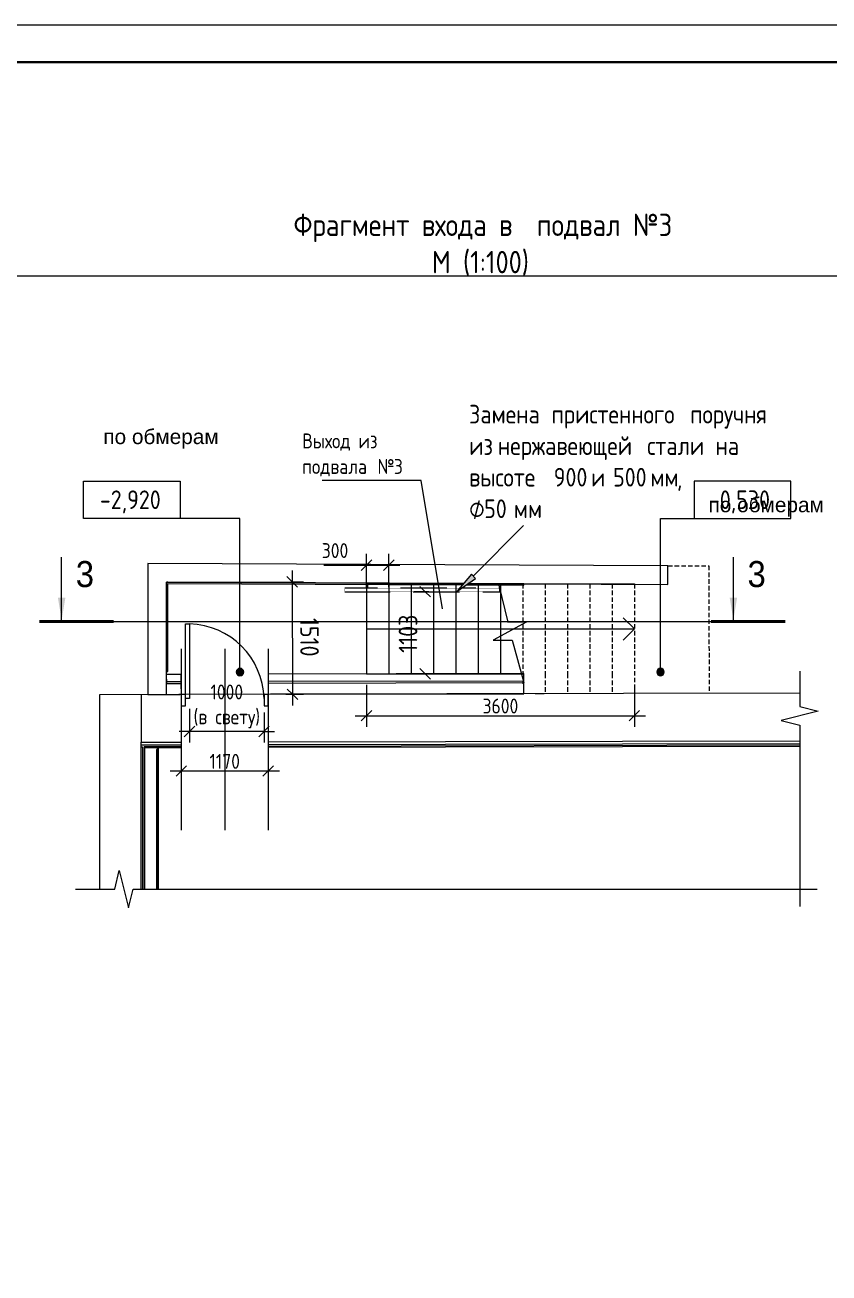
# Model space of a CAD drawing. Header units: millimetres. Extents: x 504091 to 2165846, y 135022 to 442887.
# Drawn here: x 1317205 to 1328008, y 325825 to 342586 of the extents above; entities that cross this region are included whole.
import ezdxf
from ezdxf.enums import TextEntityAlignment as Align

# ---------------------------------------------------------------- set-up
doc = ezdxf.new("R2010")
doc.units = ezdxf.units.MM
doc.linetypes.add('IMPORT-ADSK_Штриховая_ш3 п1_5 _2_', pattern=[4.5, 3, -1.5])
doc.layers.get('Defpoints').update_dxf_attribs({"color": 255})
for name, color, linetype, lineweight in [('+АР_Вспомогательная', 7, 'Continuous', 9), ('+АР_Выноски', 4, 'Continuous', 9), ('A-ANNO-DIMS', 211, 'Continuous', 9), ('A-DETL', 90, 'Continuous', 9), ('A-DETL-GENF', 92, 'Continuous', 18), ('A-DETL-MEDM', 33, 'Continuous', 9), ('A-DETL-THIN', 151, 'Continuous', 18), ('G-ANNO-SYMB', 111, 'Continuous', 9), ('G-ANNO-TEXT', 231, 'Continuous', 9), ('Ramka', 7, 'Continuous', 35), ('S-STRS', 31, 'Continuous', 9), ('S-STRS-ANNO', 31, 'Continuous', 18), ('Аннотация', 7, 'Continuous', 9), ('Барболитна входные группы План подвала_dwg', 252, 'Continuous', 9), ('Двери', 7, 'Continuous', 20), ('Перекрытие', 7, 'Continuous', 18), ('размеры', 7, 'Continuous', 9)]:
    doc.layers.add(name, color=color, linetype=linetype, lineweight=lineweight)
doc.layers.add('ВСПОМОГАТЕЛЬНЫЙ', color=52, linetype='Continuous', lineweight=5, plot=False)
doc.styles.add('Arial', font='arial.ttf', dxfattribs={"height": 250})
doc.styles.add('GOST Common', font='GOST_Common.ttf', dxfattribs={"width": 0.9, "height": 350})
doc.styles.add('GOST Common_1', font='GOST_Common.ttf', dxfattribs={"width": 0.9, "height": 250})
doc.styles.add('GOST Common_2', font='GOST_Common.ttf', dxfattribs={"width": 0.9, "height": 200})
doc.styles.add('GOST Common_4', font='GOST_Common.ttf', dxfattribs={"width": 0.9, "height": 200})
doc.styles.add('GOST Common_6', font='GOST_Common.ttf', dxfattribs={"width": 0.9, "height": 200})
doc.styles.add('RAMKA', font='isocpeur.ttf', dxfattribs={"oblique": 15, "height": 2.5})
doc.styles.get("Standard").update_dxf_attribs({"font": 'arial.ttf'})
doc.dimstyles.new('ADSK_Основной_2_5_мм_Округление_до_10_мм', dxfattribs={"dimscale": 304.8, "dimtxt": 251.428749, "dimasz": 0.463911, "dimexe": 0.492126, "dimexo": 0.492126, "dimgap": 0.098425, "dimtad": 1, "dimdec": 0, "dimrnd": 10, "dimdsep": 46, "dimtxsty": 'GOST Common_1', "dimblk1": 'OBLIQUE', "dimblk2": 'OBLIQUE', "dimsah": 1, "dimcen": 0.09, "dimdle": 0.492126, "dimazin": 2, "dimtfac": 1, "dimtdec": 4, "dimtix": 1, "dimtmove": 0, "dimatfit": 3, "dimfxl": 0, "dimtvp": 1, "dimtolj": 1, "dimtzin": 0, "dimlwd": 20, "dimlwe": 20, "dimarcsym": 0})
doc.dimstyles.new('ADSK_Основной_2_мм', dxfattribs={"dimscale": 304.8, "dimtxt": 201.142999, "dimasz": 0.463911, "dimexe": 0.492126, "dimexo": 0.492126, "dimgap": 0.098425, "dimtad": 1, "dimrnd": 0.01, "dimdsep": 46, "dimtxsty": 'GOST Common_4', "dimblk1": 'OBLIQUE', "dimblk2": 'OBLIQUE', "dimsah": 1, "dimcen": 0.09, "dimdle": 0.492126, "dimazin": 2, "dimtfac": 1, "dimtdec": 4, "dimtix": 1, "dimtmove": 0, "dimatfit": 3, "dimfxl": 0, "dimtvp": 1, "dimtolj": 1, "dimtzin": 0, "dimlwd": 20, "dimlwe": 20, "dimarcsym": 0})
doc.dimstyles.new('ADSK_Основной_2_мм_1', dxfattribs={"dimscale": 304.8, "dimtxt": 201.142999, "dimasz": 0.463911, "dimexe": 0.492126, "dimexo": 0.492126, "dimgap": 0.098425, "dimtad": 1, "dimrnd": 0.01, "dimdsep": 46, "dimtxsty": 'GOST Common_4', "dimblk1": 'OBLIQUE', "dimblk2": 'OBLIQUE', "dimsah": 1, "dimcen": 0.09, "dimdle": 0.492126, "dimazin": 2, "dimtfac": 1, "dimtdec": 4, "dimtix": 1, "dimtmove": 1, "dimatfit": 3, "dimfxl": 0, "dimtvp": 1, "dimtolj": 1, "dimtzin": 0, "dimlwd": 20, "dimlwe": 20, "dimarcsym": 0})

# ---------------------------------------------------------------- blocks, each defined once
blk = doc.blocks.new('Барболитна входные группы План подвала_dwg_Высотные отметки - Рамка-12095-План подвала-498584-3')
at = {"layer": 'Аннотация', "flags": 128}
blk.add_lwpolyline([(-6.5, 0), (-6.5, 5), (6.5, 5), (6.5, 0)], close=True, dxfattribs=at)
blk = doc.blocks.new('_Oblique')
at = {"color": 0, "linetype": 'ByBlock', "lineweight": -2}
blk.add_line((-0.5, -0.5), (0.5, 0.5), dxfattribs=at)
blk = doc.blocks.new('*D2455')
at = {"layer": 'A-ANNO-DIMS', "color": 0, "lineweight": 20, "transparency": 16777216}
for p, q in [((1321793, 333722), (1321793, 333159)), ((1325393, 333722), (1325393, 333159)), ((1321643, 333309), (1325543, 333309))]:
    blk.add_line(p, q, dxfattribs=at)
at = {"layer": 'Defpoints', "color": 0, "lineweight": 20, "transparency": 16777216}
for p in [(1321793, 333872), (1325393, 333872), (1325393, 333309)]:
    blk.add_point(p, dxfattribs=at)
at = {"layer": 'A-ANNO-DIMS', "color": 0, "lineweight": 20, "transparency": 16777216, "xscale": 141.4, "yscale": 141.4, "zscale": 141.4, "rotation": 180}
blk.add_blockref('_Oblique', (1321793, 333309), dxfattribs=at)
at = {"layer": 'A-ANNO-DIMS', "color": 0, "lineweight": 20, "transparency": 16777216, "xscale": 141.4, "yscale": 141.4, "zscale": 141.4}
blk.add_blockref('_Oblique', (1325393, 333309), dxfattribs=at)
at = {"layer": 'A-ANNO-DIMS', "color": 0, "transparency": 16777216, "insert": (1323593, 333439), "char_height": 200, "width": 605.47, "attachment_point": 5, "style": 'GOST Common_4'}
blk.add_mtext('\\A1;3600', dxfattribs=at)
blk = doc.blocks.new('*D2456')
at = {"layer": 'A-ANNO-DIMS', "color": 0, "lineweight": 20, "transparency": 16777216}
for p, q in [((1321793, 335037), (1321793, 335481)), ((1322093, 335037), (1322093, 335481)), ((1321219, 335331), (1321793, 335331)), ((1321643, 335331), (1322243, 335331))]:
    blk.add_line(p, q, dxfattribs=at)
at = {"layer": 'Defpoints', "color": 0, "lineweight": 20, "transparency": 16777216}
for p in [(1322093, 335331), (1321793, 334887), (1322093, 334887)]:
    blk.add_point(p, dxfattribs=at)
at = {"layer": 'A-ANNO-DIMS', "color": 0, "lineweight": 20, "transparency": 16777216, "xscale": 141.4, "yscale": 141.4, "zscale": 141.4, "rotation": 180}
blk.add_blockref('_Oblique', (1321793, 335331), dxfattribs=at)
at = {"layer": 'A-ANNO-DIMS', "color": 0, "lineweight": 20, "transparency": 16777216, "xscale": 141.4, "yscale": 141.4, "zscale": 141.4}
blk.add_blockref('_Oblique', (1322093, 335331), dxfattribs=at)
at = {"layer": 'A-ANNO-DIMS', "color": 0, "transparency": 16777216, "insert": (1321193, 335627), "char_height": 200, "width": 454.11, "attachment_point": 1, "line_spacing_factor": 1.022761, "style": 'GOST Common_4'}
blk.add_mtext('\\A1;300', dxfattribs=at)
blk = doc.blocks.new('*D2511')
at = {"layer": 'Defpoints', "color": 0, "lineweight": 20, "transparency": 16777216}
for p in [(1319417, 333553), (1320417, 333501), (1319417, 333098)]:
    blk.add_point(p, dxfattribs=at)
at = {"layer": 'размеры', "color": 0, "transparency": 16777216}
for p, q in [((1319417, 333403), (1319417, 332948)), ((1320417, 333351), (1320417, 332948)), ((1319417, 333098), (1319275, 333098)), ((1320417, 333098), (1319417, 333098)), ((1320417, 333098), (1320558, 333098))]:
    blk.add_line(p, q, dxfattribs=at)
at = {"layer": 'размеры', "color": 0, "transparency": 16777216, "xscale": 141.4, "yscale": 141.4, "zscale": 141.4}
blk.add_blockref('_Oblique', (1319417, 333098), dxfattribs=at)
at = {"layer": 'размеры', "color": 0, "transparency": 16777216, "xscale": 141.4, "yscale": 141.4, "zscale": 141.4, "rotation": 180}
blk.add_blockref('_Oblique', (1320417, 333098), dxfattribs=at)
at = {"layer": 'размеры', "color": 0, "lineweight": 20, "transparency": 16777216, "insert": (1319917, 333434), "char_height": 200, "attachment_point": 5, "style": 'GOST Common_6'}
blk.add_mtext('\\A1;1000 \\P(в свету)', dxfattribs=at)
blk = doc.blocks.new('*D2470')
at = {"layer": 'Defpoints', "color": 0, "lineweight": 20, "transparency": 16777216}
for p in [(1319306, 332982), (1320473, 332982), (1319306, 332566)]:
    blk.add_point(p, dxfattribs=at)
at = {"layer": 'размеры', "color": 0, "transparency": 16777216}
for p, q in [((1319306, 332832), (1319306, 332416)), ((1320473, 332832), (1320473, 332416)), ((1320623, 332566), (1319156, 332566))]:
    blk.add_line(p, q, dxfattribs=at)
at = {"layer": 'размеры', "color": 0, "transparency": 16777216, "xscale": 141.4, "yscale": 141.4, "zscale": 141.4, "rotation": 180}
blk.add_blockref('_Oblique', (1319306, 332566), dxfattribs=at)
at = {"layer": 'размеры', "color": 0, "transparency": 16777216, "xscale": 141.4, "yscale": 141.4, "zscale": 141.4}
blk.add_blockref('_Oblique', (1320473, 332566), dxfattribs=at)
at = {"layer": 'размеры', "color": 0, "lineweight": 20, "transparency": 16777216, "insert": (1319889, 332696), "char_height": 200, "attachment_point": 5, "style": 'GOST Common_6'}
blk.add_mtext('\\A1;1170', dxfattribs=at)
blk = doc.blocks.new('FORMAT_REV_SPDS1')
at = {"lineweight": 5}
blk.add_lwpolyline([(0, 0), (0, 420), (594, 420), (594, 0)], close=True, dxfattribs=at)
at = {"lineweight": 30}
blk.add_lwpolyline([(20, 5), (20, 415), (589, 415), (589, 5)], close=True, dxfattribs=at)
at = {"style": 'RAMKA', "oblique": 15, "width": 0.9}
for tag, height, p in [('СТРАНИЦА', 0.00025, (589, 415)), ('ДАТА1', 2.5, (464, 32.5)), ('ДАТА2', 2.5, (464, 27.5)), ('СТАДИЯ', 2.5, (546.5, 25)), ('ЛИСТ', 2.5, (561.5, 25)), ('ЛИСТОВ', 2.5, (579, 25)), ('ДАТА3', 2.5, (464, 22.5)), ('ДАТА4', 2.5, (464, 17.5)), ('ДАТА5', 2.5, (464, 12.5)), ('ДАТА6', 2.5, (464, 7.5))]:
    blk.add_attdef(tag, text='', height=height, dxfattribs=at).set_placement(p, align=Align.MIDDLE_CENTER)
at = {"style": 'RAMKA', "oblique": 15, "width": 0.9, "flags": 8}
blk.add_attdef('ШИФР', text='', height=5, dxfattribs=at).set_placement((529, 55), align=Align.MIDDLE_CENTER)
at = {"style": 'RAMKA', "oblique": 15, "width": 0.9}
for tag, p in [('ОБЪЕКТ_001', (523.43, 41.25)), ('КОМПЛЕКТ_001', (496.92, 26.25)), ('КОМПАНИЯ_001', (547.72, 13.33)), ('НАИМЕНОВАНИЕ_001', (487.02, 11.62)), ('КОМПАНИЯ_002', (553.45, 9.17))]:
    blk.add_attdef(tag, p, '', height=2.5, dxfattribs=at)
for tag, p in [('ДОЛЖНОСТЬ1', (405, 32.5)), ('ФИО1', (425, 32.5)), ('ДОЛЖНОСТЬ2', (405, 27.5)), ('ФИО2', (425, 27.5)), ('ДОЛЖНОСТЬ3', (405, 22.5)), ('ФИО3', (425, 22.5)), ('ДОЛЖНОСТЬ4', (405, 17.5)), ('ФИО4', (425, 17.5)), ('ДОЛЖНОСТЬ5', (405, 12.5)), ('ФИО5', (425, 12.5)), ('ДОЛЖНОСТЬ6', (405, 7.5)), ('ФИО6', (425, 7.5))]:
    blk.add_attdef(tag, text='', height=2.5, dxfattribs=at).set_placement(p, align=Align.MIDDLE_LEFT)
at = {"style": 'RAMKA', "oblique": 15, "width": 0.9, "flags": 8}
blk.add_attdef('ФОРМАТЛИСТА', text='', height=2.5, dxfattribs=at).set_placement((560, 2.5), align=Align.MIDDLE_LEFT)

msp = doc.modelspace()

# ---------------------------------------------------------------- hatches: boundary and pattern name
at = {"layer": 'A-DETL-GENF'}
for color, points in [(250, [(1323006.2885, 334979.1569), (1323256.2591, 335149.6696), (1323203.6097, 335208.5567)]), (250, [(1320094.0422, 333845.7678), (1320106.9832, 333847.4715), (1320119.0422, 333852.4665), (1320129.3976, 333860.4125), (1320137.3435, 333870.7678), (1320142.3385, 333882.8269), (1320144.0422, 333895.7678), (1320142.3385, 333908.7088), (1320137.3435, 333920.7678), (1320129.3976, 333931.1231), (1320119.0422, 333939.0691), (1320106.9832, 333944.0641), (1320094.0422, 333945.7678), (1320081.1013, 333944.0641), (1320069.0422, 333939.0691), (1320058.6869, 333931.1231), (1320050.7409, 333920.7678), (1320045.7459, 333908.7088), (1320044.0422, 333895.7678), (1320045.7459, 333882.8269), (1320050.7409, 333870.7678), (1320058.6869, 333860.4125), (1320069.0422, 333852.4665), (1320081.1013, 333847.4715)]), (250, [(1325743.9658, 333845.7678), (1325756.9068, 333847.4715), (1325768.9658, 333852.4665), (1325779.3212, 333860.4125), (1325787.2671, 333870.7678), (1325792.2621, 333882.8269), (1325793.9658, 333895.7678), (1325792.2621, 333908.7088), (1325787.2671, 333920.7678), (1325779.3212, 333931.1231), (1325768.9658, 333939.0691), (1325756.9068, 333944.0641), (1325743.9658, 333945.7678), (1325731.0249, 333944.0641), (1325718.9658, 333939.0691), (1325708.6105, 333931.1231), (1325700.6645, 333920.7678), (1325695.6695, 333908.7088), (1325693.9658, 333895.7678), (1325695.6695, 333882.8269), (1325700.6645, 333870.7678), (1325708.6105, 333860.4125), (1325718.9658, 333852.4665), (1325731.0249, 333847.4715)]), (150, [(1318997.7651, 330979.1592), (1318997.7651, 332881.2652), (1318985.7651, 332881.2652), (1318985.7651, 330979.1592)]), (150, [(1318984.8378, 330979.1592), (1318984.8378, 332855.4085), (1318972.8378, 332855.4085), (1318972.8378, 330979.1592)])]:
    msp.add_hatch(color=color, dxfattribs=at).paths.add_polyline_path(points)

# ---------------------------------------------------------------- linework, layer by layer
at = {"layer": '+АР_Вспомогательная', "color": 7, "linetype": 'Continuous', "ltscale": 50}
for points in [[(1323573.5553, 335062.1489), (1323690.5702, 334567.6389), (1323948.2636, 334568.2751), (1323494.1094, 334324.6175), (1323751.8027, 334325.2537), (1323909.3676, 333753.9685)], [(1327614.3635, 333906.11), (1327614.3635, 333432.3512), (1327864.3635, 333369.8512), (1327364.3635, 333244.8512), (1327614.3635, 333182.3512), (1327614.3635, 330748.6411)], [(1317882.0857, 330979.1592), (1318410.6855, 330979.1592), (1318473.1855, 331229.1592), (1318598.1855, 330729.1592), (1318660.6855, 330979.1592), (1327848.567, 330979.1592)]]:
    msp.add_lwpolyline(points, dxfattribs=at)
at = {"layer": '+АР_Выноски', "color": 7, "linetype": 'Continuous', "ltscale": 100}
for p, q in [((1317698.1306, 334594.8367), (1317698.1306, 335439.2767)), ((1326723.2643, 334594.8367), (1326723.2643, 335439.2767))]:
    msp.add_line(p, q, dxfattribs=at)
at = {"layer": '+АР_Выноски', "color": 7, "linetype": 'Continuous', "ltscale": 100, "const_width": 40}
for points in [[(1317398.1306, 334574.8367), (1318398.1306, 334574.8367)], [(1326423.2643, 334574.8367), (1327423.2643, 334574.8367)]]:
    msp.add_lwpolyline(points, dxfattribs=at)
at = {"layer": '+АР_Выноски', "color": 7, "linetype": 'Continuous', "ltscale": 100}
for points in [[(1317698.1306, 334594.8367), (1317748.4087, 334895.2868), (1317647.8526, 334895.2868)], [(1326723.2643, 334594.8367), (1326773.5423, 334895.2868), (1326672.9863, 334895.2868)]]:
    msp.add_solid(points, dxfattribs=at)
at = {"layer": 'A-DETL', "color": 18, "lineweight": 18, "true_color": 0x000000}
for p, q in [((1322128.6654, 336468.9257), (1321199.6485, 336468.9257)), ((1322529.0529, 336468.9257), (1322128.6654, 336468.9257)), ((1322814.8358, 334746.494), (1322529.0529, 336468.9257)), ((1323227.5474, 335183.882), (1323902.8319, 335863.4036)), ((1319305.876, 333863.6527), (1319104.6343, 333863.6527)), ((1319104.6343, 333863.6527), (1319104.8909, 333743.653)), ((1319104.8909, 333743.653), (1319305.876, 333744.0121)), ((1319306.1326, 333744.0121), (1319305.876, 333864.0118)), ((1323909.3879, 333873.927), (1320472.2987, 333866.6473)), ((1320472.2987, 333866.6473), (1320472.5553, 333746.6476)), ((1320472.5554, 333746.5775), (1323909.6445, 333753.9273)), ((1323909.6445, 333753.9273), (1323909.3879, 333873.927)), ((1320505.6247, 333596.6479), (1319273.1273, 333594.0124)), ((1324183.1138, 333604.5117), (1324058.1138, 333604.5117))]:
    msp.add_line(p, q, dxfattribs=at)
at = {"layer": 'A-DETL', "color": 18, "true_color": 0x000000}
for p, q in [((1320094.0422, 335958.2147), (1318640.5365, 335958.2147)), ((1320094.0422, 333945.7678), (1320094.0422, 335958.2147)), ((1325743.9658, 333945.7678), (1325743.9658, 335958.2147)), ((1325743.9658, 335958.2147), (1326846.8731, 335958.2147)), ((1319124.8909, 335103.6852), (1319104.8909, 335103.7797)), ((1323097.2559, 335084.9129), (1319124.8909, 335103.6852)), ((1319124.8909, 333902.8957), (1319124.8909, 335083.685)), ((1319124.8909, 335083.685), (1323080.1221, 335064.9937)), ((1321806.514, 335024.1435), (1321806.7355, 335071.0114)), ((1321806.7355, 335071.0114), (1321806.514, 335024.1435)), ((1323131.767, 335064.7496), (1323906.712, 335061.0874)), ((1323906.8065, 335081.0872), (1323160.8855, 335084.6122)), ((1323906.712, 335061.0874), (1323906.8065, 335081.0872)), ((1319104.8909, 333902.8957), (1319124.8909, 333902.8957)), ((1319305.876, 333763.653), (1319104.8909, 333763.653)), ((1319104.8909, 333743.653), (1319305.876, 333744.0121)), ((1319306.1326, 333744.0121), (1319306.0899, 333764.012)), ((1319306.4534, 333594.0124), (1319306.1326, 333744.0121)), ((1323900.3822, 333773.9075), (1320472.5125, 333766.6475)), ((1320472.5125, 333766.6475), (1320472.5553, 333746.6476)), ((1320472.5553, 333746.6476), (1320472.876, 333596.6479)), ((1320472.5554, 333746.5775), (1323900.4249, 333753.9076)), ((1323900.4249, 333753.9076), (1323900.3822, 333773.9075)), ((1323909.6374, 333753.9273), (1323900.4249, 333753.9076)), ((1323900.4591, 333737.9264), (1323900.5926, 333766.1619)), ((1323900.5926, 333766.1619), (1323900.4591, 333737.9264)), ((1323900.4591, 333737.9264), (1323913.6256, 333737.8642)), ((1323909.9582, 333603.9276), (1323909.6374, 333753.9273)), ((1318765.7651, 333592.9275), (1318765.7651, 332952.926)), ((1319307.9075, 332914.0137), (1318765.7651, 332912.9257)), ((1318765.7651, 332892.9256), (1318785.7651, 332892.9684)), ((1318785.7651, 332892.9684), (1318785.7651, 330979.1592)), ((1319307.9502, 332894.0138), (1318805.7651, 332893.0112)), ((1318805.7651, 332893.0112), (1318805.7651, 330979.1592)), ((1318815.7651, 332883.0325), (1319307.9715, 332884.0851)), ((1318815.7651, 330979.1592), (1318815.7651, 332883.0325)), ((1318817.7651, 332881.0368), (1319307.9759, 332882.0138)), ((1318817.7651, 330979.1592), (1318817.7651, 332881.0368)), ((1319307.9502, 332894.0138), (1319307.9075, 332914.0137)), ((1319307.9759, 332882.0138), (1319307.9502, 332894.0138)), ((1320474.2452, 332956.6494), (1320474.3729, 332896.6493)), ((1327614.3635, 332931.8472), (1320474.3303, 332916.5792)), ((1320474.3729, 332896.6493), (1320474.3985, 332884.6493)), ((1327614.3635, 332911.8471), (1320474.373, 332896.5793)), ((1320474.3944, 332886.5793), (1327614.3635, 332901.8471)), ((1320474.3987, 332884.5793), (1327614.3635, 332899.8471))]:
    msp.add_line(p, q, dxfattribs=at)
at = {"layer": 'A-DETL', "color": 18, "linetype": 'IMPORT-ADSK_Штриховая_ш3 п1_5 _2_', "lineweight": 18, "true_color": 0x000000}
for p, q in [((1323044.9843, 335024.1435), (1321502.1649, 335024.1435)), ((1321502.1649, 335024.1435), (1321502.1649, 334974.1435)), ((1321502.1649, 334974.1435), (1323583.1138, 334974.1435)), ((1323583.1138, 335024.1435), (1323072.2386, 335024.1435)), ((1323583.1138, 334974.1435), (1323583.1138, 335024.1435)), ((1319349.3774, 333594.1754), (1319289.3774, 333594.1754))]:
    msp.add_line(p, q, dxfattribs=at)
at = {"layer": 'A-DETL-MEDM', "color": 18, "true_color": 0x000000}
for p, q in [((1318854.8909, 335354.964), (1318854.8909, 333593.3854)), ((1325843.982, 335321.9355), (1318854.8909, 335354.964)), ((1325842.8005, 335071.9382), (1325843.982, 335321.9355)), ((1319104.8909, 333763.653), (1319104.8909, 335103.7797)), ((1319104.8909, 335103.7797), (1323097.2559, 335084.9129)), ((1323160.8855, 335084.6122), (1325842.8005, 335071.9382)), ((1319104.8909, 333743.653), (1319104.8909, 333763.653)), ((1319104.8909, 333593.3854), (1319104.8909, 333743.653)), ((1319273.1273, 333594.0124), (1318205.7651, 333591.73)), ((1318205.7651, 333591.73), (1318205.7651, 330979.1592)), ((1318854.8909, 333593.3854), (1319104.8909, 333593.3854)), ((1319104.8909, 333593.6526), (1319289.3774, 333594.1754)), ((1319307.9075, 332914.0137), (1319306.4534, 333594.0124)), ((1320472.876, 333596.6479), (1323909.9582, 333603.9276)), ((1320472.876, 333596.6479), (1320474.2446, 332956.6494)), ((1327614.3635, 333611.8489), (1320505.6247, 333596.6479)), ((1318765.7651, 332952.926), (1319307.8218, 332954.0851)), ((1318765.7651, 330979.1592), (1318765.7651, 332952.926)), ((1320474.2446, 332956.6494), (1327614.3635, 332971.8475))]:
    msp.add_line(p, q, dxfattribs=at)
at = {"layer": 'A-DETL-THIN', "color": 18, "true_color": 0x000000}
for p, q in [((1320794.9756, 335257.3941), (1320798.8463, 333447.2746)), ((1319254.8906, 335104.1005), (1320795.2963, 335107.3944)), ((1320795.2963, 335107.3944), (1320724.4453, 335177.9431)), ((1320795.2963, 335107.3944), (1320945.296, 335107.7152)), ((1320866.1474, 335036.8458), (1320795.2963, 335107.3944)), ((1323203.6097, 335208.5567), (1323006.2885, 334979.1569)), ((1323006.2885, 334979.1569), (1323256.2591, 335149.6696)), ((1323256.2591, 335149.6696), (1323203.6097, 335208.5567)), ((1322583.0537, 334974.1435), (1322433.0537, 334974.1435)), ((1322512.3537, 335044.8435), (1322583.0537, 334974.1435)), ((1322583.0537, 334974.1435), (1322653.7537, 334903.4435)), ((1322633.0688, 334974.1435), (1322583.0537, 334974.1435)), ((1322512.3537, 333941.4195), (1322583.0537, 333870.7195)), ((1322559.4266, 333870.7195), (1322583.0537, 333870.7195)), ((1322583.0537, 333870.7195), (1322653.7537, 333800.0195)), ((1322583.0537, 333870.7195), (1322733.0537, 333870.7195)), ((1320709.3742, 333597.0836), (1320798.5255, 333597.2742)), ((1320798.5255, 333597.2742), (1320727.6745, 333667.8229)), ((1320798.5255, 333597.2742), (1320948.5252, 333597.595)), ((1320869.3765, 333526.7256), (1320798.5255, 333597.2742)), ((1318997.7651, 332881.2652), (1318985.7651, 332881.2652)), ((1318985.7651, 332881.2652), (1318985.7651, 330979.1592)), ((1318997.7651, 330979.1592), (1318997.7651, 332881.2652)), ((1318984.8378, 332855.4085), (1318972.8378, 332855.4085)), ((1318972.8378, 332855.4085), (1318972.8378, 330979.1592)), ((1318984.8378, 330979.1592), (1318984.8378, 332855.4085))]:
    msp.add_line(p, q, dxfattribs=at)
at = {"layer": 'A-DETL-THIN'}
for centre, start, end in [((1320094.0422, 333895.7678), 0, 180), ((1320094.0422, 333895.7678), 180, 0), ((1325743.9658, 333895.7678), 0, 180), ((1325743.9658, 333895.7678), 180, 0)]:
    msp.add_arc(centre, 50, start, end, dxfattribs=at)
at = {"layer": 'G-ANNO-SYMB', "color": 18, "lineweight": 20, "true_color": 0x000000}
msp.add_line((1317823.6985, 334574.8367), (1326594.544, 334574.8367), dxfattribs=at)
at = {"layer": 'S-STRS', "color": 18, "linetype": 'IMPORT-ADSK_Штриховая_ш3 п1_5 _2_', "ltscale": 20, "true_color": 0x000000}
for p, q in [((1325843.982, 335321.9355), (1326393.5001, 335321.9355)), ((1326393.5001, 335321.9355), (1326396.5138, 333607.1064)), ((1323893.3674, 335078.5278), (1323893.3674, 333871.5755)), ((1323893.3674, 335078.5278), (1323893.3674, 333871.5755)), ((1324193.3674, 335078.5278), (1324193.3674, 333871.5755)), ((1324493.3674, 335078.5278), (1324493.3674, 333871.5755)), ((1324793.3674, 335078.5278), (1324793.3674, 333871.5755)), ((1325093.3674, 335078.5278), (1325093.3674, 333871.5755)), ((1325393.3674, 335078.5278), (1325396.5138, 333607.1064)), ((1324193.3674, 333871.5755), (1324193.3674, 333604.5117)), ((1324493.3674, 333871.5755), (1324493.3674, 333605.1751)), ((1324793.3674, 333871.5755), (1324793.3674, 333605.8166)), ((1325093.3674, 333871.5755), (1325093.3674, 333606.4582))]:
    msp.add_line(p, q, dxfattribs=at)
at = {"layer": 'S-STRS', "color": 18, "true_color": 0x000000}
for p, q in [((1321793.3674, 335078.5278), (1321793.3674, 333871.5755)), ((1321793.3674, 335078.5278), (1322093.3674, 335078.5278)), ((1321793.3674, 335078.5278), (1321793.3674, 333871.5755)), ((1322093.3674, 335078.5278), (1322393.3674, 335078.5278)), ((1322093.3674, 335078.5278), (1322093.3674, 333871.5755)), ((1322093.3674, 335078.5278), (1322093.3674, 333871.5755)), ((1322393.3674, 335078.5278), (1322693.3674, 335078.5278)), ((1322393.3674, 335078.5278), (1322393.3674, 333871.5755)), ((1322393.3674, 335078.5278), (1322393.3674, 333871.5755)), ((1322693.3674, 335078.5278), (1322993.3674, 335078.5278)), ((1322693.3674, 335078.5278), (1322693.3674, 333871.5755)), ((1322693.3674, 335078.5278), (1322693.3674, 333871.5755)), ((1322993.3674, 335078.5278), (1323091.7636, 335078.5278)), ((1322993.3674, 335078.5278), (1322993.3674, 333871.5755)), ((1322993.3674, 335078.5278), (1322993.3674, 333871.5755)), ((1323151.9657, 335078.5278), (1323293.3674, 335078.5278)), ((1323293.3674, 335078.5278), (1323593.3674, 335078.5278)), ((1323293.3674, 335078.5278), (1323293.3674, 333871.5755)), ((1323293.3674, 335078.5278), (1323293.3674, 333871.5755)), ((1323593.3674, 335078.5278), (1323893.3674, 335078.5278)), ((1323593.3674, 335078.5278), (1323593.3674, 333871.5755)), ((1323593.3674, 335078.5278), (1323593.3674, 333871.5755)), ((1323893.3674, 335078.5278), (1324193.3674, 335078.5278)), ((1324193.3674, 335078.5278), (1324493.3674, 335078.5278)), ((1324493.3674, 335078.5278), (1324793.3674, 335078.5278)), ((1324793.3674, 335078.5278), (1325093.3674, 335078.5278)), ((1325093.3674, 335078.5278), (1325393.3674, 335078.5278)), ((1321793.3674, 333871.5755), (1322093.3674, 333871.5755)), ((1322093.3674, 333871.5755), (1322393.3674, 333871.5755)), ((1322393.3674, 333871.5755), (1322693.3674, 333871.5755)), ((1322693.3674, 333871.5755), (1322993.3674, 333871.5755)), ((1322993.3674, 333871.5755), (1323293.3674, 333871.5755)), ((1323293.3674, 333871.5755), (1323593.3674, 333871.5755)), ((1323593.3674, 333871.5755), (1323893.3674, 333871.5755))]:
    msp.add_line(p, q, dxfattribs=at)
at = {"layer": 'S-STRS-ANNO', "color": 18, "true_color": 0x000000}
for p, q in [((1325393.3674, 334475.0516), (1325243.3674, 334625.0516)), ((1321793.3674, 334475.0516), (1322093.3674, 334475.0516)), ((1322093.3674, 334475.0516), (1322393.3674, 334475.0516)), ((1322393.3674, 334475.0516), (1322693.3674, 334475.0516)), ((1322693.3674, 334475.0516), (1322993.3674, 334475.0516)), ((1322993.3674, 334475.0516), (1323293.3674, 334475.0516)), ((1323293.3674, 334475.0516), (1323593.3674, 334475.0516)), ((1323593.3674, 334475.0516), (1323893.3674, 334475.0516)), ((1323893.3674, 334475.0516), (1324193.3674, 334475.0516)), ((1324193.3674, 334475.0516), (1324493.3674, 334475.0516)), ((1324493.3674, 334475.0516), (1324793.3674, 334475.0516)), ((1324793.3674, 334475.0516), (1325093.3674, 334475.0516)), ((1325093.3674, 334475.0516), (1325393.3674, 334475.0516)), ((1325393.3674, 334475.0516), (1325243.3674, 334325.0516))]:
    msp.add_line(p, q, dxfattribs=at)
at = {"layer": 'ВСПОМОГАТЕЛЬНЫЙ'}
msp.add_line((1299288.1755, 339215.218), (1357045.5484, 339215.218), dxfattribs=at)
at = {"layer": 'ВСПОМОГАТЕЛЬНЫЙ', "color": 6}
for p, q in [((1319305.876, 334205.7087), (1319305.876, 331773.5673)), ((1319889.376, 334205.7087), (1319889.376, 331773.5673)), ((1320472.876, 334205.7087), (1320472.876, 331773.5673))]:
    msp.add_line(p, q, dxfattribs=at)
at = {"layer": 'Двери'}
msp.add_lwpolyline([(1319361.876, 334542.0824), (1319416.876, 334542.0824), (1319416.876, 333542.0824), (1319361.876, 333542.0824), (1319361.876, 334542.0824)], dxfattribs=at)
msp.add_arc((1319389.6238, 333514.8302), 1027.6136, 1.5196561, 88.48034389, dxfattribs=at)
at = {"layer": 'Перекрытие'}
for points in [[(1319305.876, 333444.0824), (1319361.876, 333444.0824), (1319361.876, 333594.189), (1319305.876, 333594.0824)], [(1320416.876, 333444.0824), (1320472.876, 333444.0824), (1320472.876, 333594.189), (1320416.876, 333594.0824)]]:
    msp.add_lwpolyline(points, close=True, dxfattribs=at)

# ---------------------------------------------------------------- block references
at = {"layer": 'Ramka', "xscale": 100, "yscale": 100, "zscale": 100}
msp.add_blockref('FORMAT_REV_SPDS1', (1294900.2524, 300585.5034), dxfattribs=at)
at = {"layer": 'Барболитна входные группы План подвала_dwg', "color": 250, "lineweight": 18, "xscale": 99.99999999999993, "yscale": 99.99999999999993, "zscale": 99.99999999999993}
msp.add_blockref('Барболитна входные группы План подвала_dwg_Высотные отметки - Рамка-12095-План подвала-498584-3', (1318640.5365, 335958.2147), dxfattribs=at)
at = {"layer": 'Барболитна входные группы План подвала_dwg', "color": 250, "lineweight": 18, "extrusion": (0, 0, -1), "xscale": 99.99999999999993, "yscale": 99.99999999999993, "zscale": -99.99999999999993}
msp.add_blockref('Барболитна входные группы План подвала_dwg_Высотные отметки - Рамка-12095-План подвала-498584-3', (-1326846.8731, 335958.2147), dxfattribs=at)

# ---------------------------------------------------------------- texts
at = {"layer": '+АР_Выноски', "color": 7, "linetype": 'Continuous', "ltscale": 100, "style": 'Arial', "width": 0.9}
for p in [(1317888.2198, 335036.3518), (1326913.3535, 335036.3518)]:
    msp.add_text('3', height=350, dxfattribs=at).set_placement(p)
at = {"layer": 'G-ANNO-TEXT', "color": 7, "attachment_point": 1}
for s, insert, char_height, width, style in [('\\pi781.40936;Фрагмент входа в  подвал №3\\P\\pi2640.31846;М (1:100)', (1320032.3686, 340051.0871), 300, 6507.091456, 'GOST Common_1'), ('Замена', (1323172.5728, 337483.8115), 250, 1248.227437, 'GOST Common_1'), ('пристенного', (1324279.854, 337483.8115), 250, 2164.55625, 'GOST Common_1'), ('поручня', (1326143.1821, 337483.8115), 250, 1363.670437, 'GOST Common_1'), ('Выход', (1320929.247, 337099.9277), 200, 836.96175, 'GOST Common'), ('из', (1321685.2939, 337099.9277), 200, 303.037875, 'GOST Common'), ('нержавеющей', (1323559.5259, 337060.4782), 250, 2337.72075, 'GOST Common_1'), ('из', (1323172.5728, 337060.4782), 250, 375.18975, 'GOST Common_1'), ('стали', (1325565.729, 337060.4782), 250, 1017.341437, 'GOST Common_1'), ('на', (1326482.5103, 337060.4782), 250, 411.265687, 'GOST Common_1'), ('\\fGOST Common|b0|i0|c204|p34|;\\W.9;№', (1321941.2782, 336755.9694), 200, 266.961937, 'GOST Common'), ('\\fGOST Common|b0|i0|c204|p34|;\\W.9;3', (1322161.5439, 336755.9694), 200, 151.518938, 'GOST Common'), ('подвала', (1320929.247, 336755.9694), 200, 1147.214813, 'GOST Common'), ('высоте', (1323172.5728, 336637.1449), 250, 1212.1515, 'GOST Common_1'), (' 900 ', (1324172.6978, 336637.1449), 250, 772.025062, 'GOST Common_1'), ('\\fGOST Common|b0|i0|c204|p34|;\\W.9;и', (1324809.6821, 336637.1449), 250, 194.810063, 'GOST Common_1'), (' 500 ', (1324970.4165, 336637.1449), 250, 772.025062, 'GOST Common_1'), ('мм', (1325607.4009, 336637.1449), 250, 432.91125, 'GOST Common_1'), ('\\fGOST Common|b0|i0|c204|p34|;\\W.9;,', (1325964.5884, 336637.1449), 250, 93.797437, 'GOST Common_1'), ('-2,920', (1318211.8604, 336334.7286), 250, 1010.12625, 'GOST Common_1'), ('-0,530', (1326394.4492, 336334.7286), 250, 1067.84775, 'GOST Common_1'), ('\\fGOST Common|b0|i0|c254|p34|;\\W.9;⌀', (1323172.5728, 336213.8115), 250, 245.316375, 'GOST Common_2'), ('50 ', (1323374.979, 336213.8115), 250, 483.417562, 'GOST Common_1'), ('мм', (1323773.8384, 336213.8115), 250, 432.91125, 'GOST Common_1')]:
    msp.add_mtext(s, dxfattribs=dict(at, insert=insert, char_height=char_height, width=width, style=style))
at = {"layer": 'G-ANNO-TEXT', "color": 7, "char_height": 250, "width": 663.79725, "attachment_point": 1, "style": 'GOST Common_1'}
for s, insert, rotation in [('1510', (1321152.85, 334621.5708), 270.12251873), ('1103', (1322226.5398, 334153.9568), 90)]:
    msp.add_mtext(s, dxfattribs=dict(at, insert=insert, rotation=rotation))
at = {"layer": 'ВСПОМОГАТЕЛЬНЫЙ', "color": 6, "char_height": 200, "attachment_point": 1}
for insert in [(1318257.9131, 337156.901), (1326389.0848, 336241.9751)]:
    msp.add_mtext_dynamic_manual_height_columns('по обмерам', width=1901.263189, gutter_width=1, heights=[0], dxfattribs=dict(at, insert=insert))

# ---------------------------------------------------------------- dimensions: what is measured, and where the dimension line sits
at = {"layer": 'A-ANNO-DIMS', "color": 18, "true_color": 0x000000}
dim = msp.add_linear_dim(base=(1322093.3674, 335330.7032), p1=(1321793.3674, 334886.9786), p2=(1322093.3674, 334886.9786), dimstyle='ADSK_Основной_2_мм_1', override={"dimpost": '<>', "dimfxl": 300}, dxfattribs=at)
dim.commit()
dim.dimension.update_dxf_attribs({"geometry": '*D2456', "text_midpoint": (1321419.6174, 335330.7032), "dimtype": 160})
dim = msp.add_linear_dim(base=(1325393.3674, 333309.2093), p1=(1321793.3674, 333871.5755), p2=(1325393.3674, 333871.5755), dimstyle='ADSK_Основной_2_мм', override={"dimpost": '<>', "dimfxl": 3600}, dxfattribs=at)
dim.commit()
dim.dimension.update_dxf_attribs({"geometry": '*D2455', "text_midpoint": (1323593.3674, 333439.2093)})
at = {"layer": 'размеры', "lineweight": 20}
dim = msp.add_linear_dim(base=(1319416.876, 333097.6539), p1=(1320416.876, 333501.2446), p2=(1319416.876, 333552.9867), text='1000 \\P(в свету)', dimstyle='ADSK_Основной_2_5_мм_Округление_до_10_мм', override={"dimtxt": 230, "dimpost": '<>', "dimtxsty": 'GOST Common_6', "dimfxl": 1618.654565, "dimlwd": 65535, "dimlwe": 65535}, dxfattribs=at)
dim.commit()
dim.dimension.update_dxf_attribs({"geometry": '*D2511', "text_midpoint": (1319916.876, 333434.3206)})
dim = msp.add_linear_dim(base=(1319305.876, 332565.9125), p1=(1320472.876, 332982.0824), p2=(1319305.876, 332982.0824), dimstyle='ADSK_Основной_2_5_мм_Округление_до_10_мм', override={"dimtxt": 230, "dimpost": '<>', "dimtxsty": 'GOST Common_6', "dimfxl": 1618.654565, "dimlwd": 65535, "dimlwe": 65535}, dxfattribs=at)
dim.commit()
dim.dimension.update_dxf_attribs({"geometry": '*D2470', "text_midpoint": (1319889.376, 332695.9125)})

doc.saveas('drawing.dxf')
